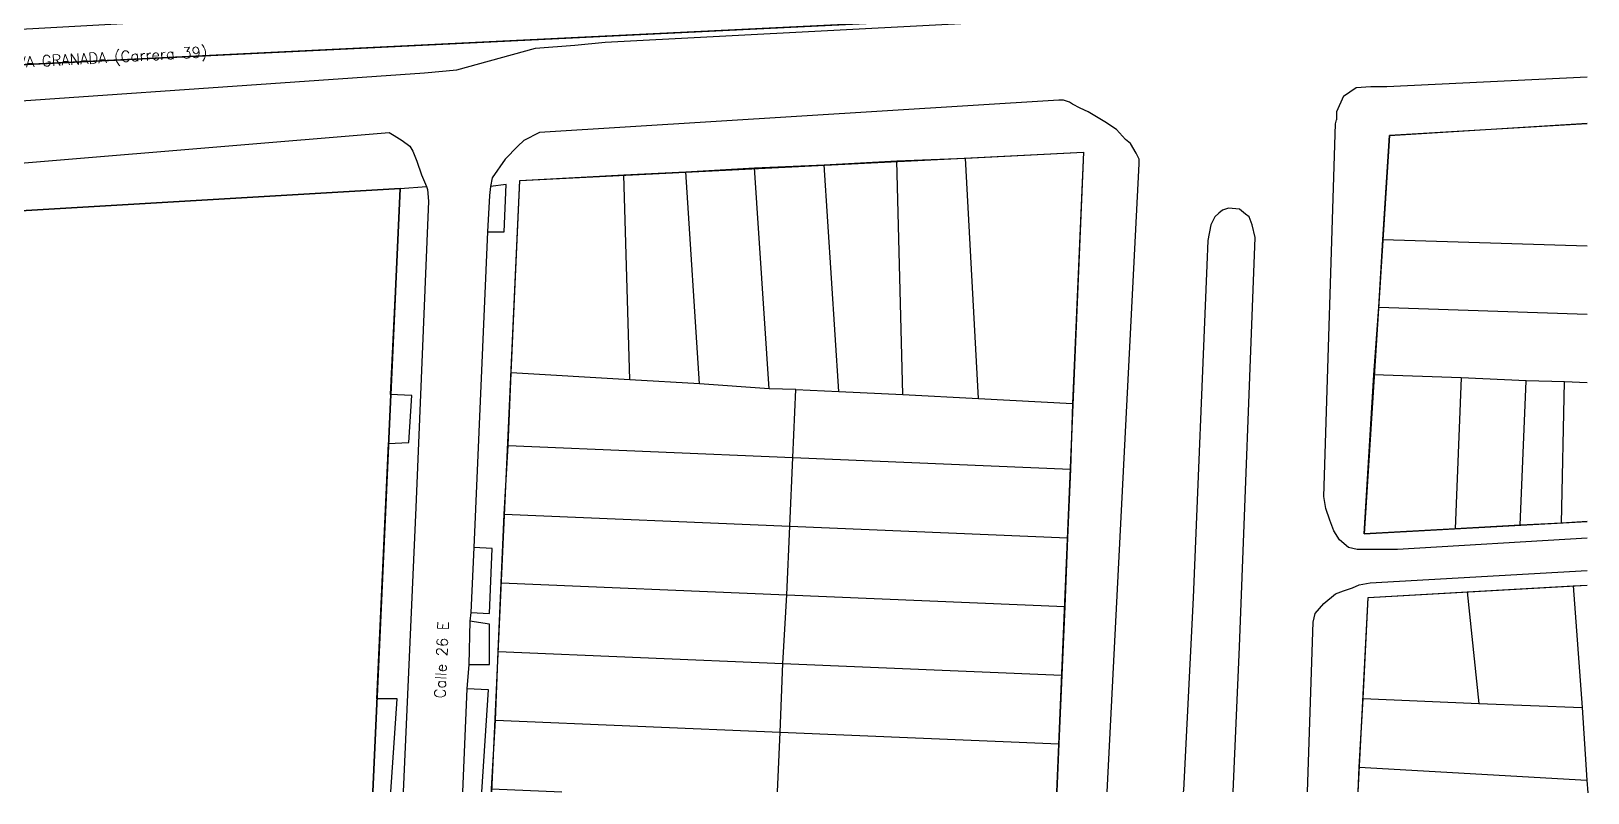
# Model space of a CAD drawing. Header units: millimetres. Extents: x -76.52126 to -76.51707, y 3.41842 to 3.42185.
# Drawn here: x -76.518501 to -76.517074, y 3.418767 to 3.419466 of the extents above; entities that cross this region are included whole.
import ezdxf

# ---------------------------------------------------------------- set-up
doc = ezdxf.new("R2010")
doc.units = ezdxf.units.MM
for name, color, linetype in [('CARTOGRAFIA', 252, 'Continuous'), ('COBERTURA EMPALME', 2, 'Continuous'), ('TEXCALLES', 7, 'Continuous')]:
    doc.layers.add(name, color=color, linetype=linetype)
doc.styles.add('ROMANS', font='romans.shx', dxfattribs={"height": 1.6})

msp = doc.modelspace()

# ---------------------------------------------------------------- linework, layer by layer
at = {"layer": 'CARTOGRAFIA'}
for points in [[(-76.5186517, 3.4193923), (-76.5181405, 3.4194278), (-76.5181108, 3.4194305), (-76.5180811, 3.4194386), (-76.5180388, 3.4194503), (-76.5180028, 3.419453), (-76.5179749, 3.4194557), (-76.5175672, 3.4194773), (-76.5175609, 3.4194782), (-76.517551, 3.4194836), (-76.5175447, 3.419489), (-76.5175438, 3.4194935), (-76.5175438, 3.419498), (-76.5175465, 3.4195034), (-76.5175492, 3.419507), (-76.5175528, 3.4195097), (-76.5175573, 3.4195115), (-76.5175636, 3.4195142), (-76.5175762, 3.419516), (-76.5177625, 3.4195061), (-76.5181081, 3.4194899), (-76.5185608, 3.4194647), (-76.5186517, 3.4194611)], [(-76.517298, 3.4194062), (-76.5172863, 3.4194143), (-76.5172728, 3.4194152), (-76.5172584, 3.4194152), (-76.5170747, 3.4194239)], [(-76.5175148, 3.4187682), (-76.5174853, 3.4193441), (-76.5174853, 3.4193486), (-76.517488, 3.419354), (-76.5174934, 3.419363), (-76.5174979, 3.4193666), (-76.517506, 3.4193756), (-76.5175168, 3.4193828), (-76.5175321, 3.4193918), (-76.5175393, 3.4193954), (-76.5175465, 3.419399), (-76.5175492, 3.4194008), (-76.5175546, 3.4194026), (-76.5175591, 3.4194026), (-76.5180352, 3.4193729), (-76.5180496, 3.4193657), (-76.518055, 3.4193603), (-76.5180667, 3.4193486), (-76.5180784, 3.4193315), (-76.5180802, 3.4193234)], [(-76.517298, 3.4194062), (-76.5173043, 3.4193918), (-76.5173043, 3.4193846)], [(-76.5186517, 3.4193343), (-76.51864, 3.4193342), (-76.5181729, 3.4193729), (-76.5181684, 3.4193702), (-76.5181612, 3.4193657), (-76.518154, 3.4193603), (-76.5181513, 3.4193558), (-76.5181477, 3.4193468), (-76.5181432, 3.4193342), (-76.5181387, 3.4193234)], [(-76.5172485, 3.4189904), (-76.5172854, 3.4189904), (-76.5172935, 3.4189922), (-76.5173016, 3.4189994), (-76.517307, 3.4190075), (-76.5173106, 3.4190174), (-76.5173142, 3.4190282), (-76.517316, 3.419039), (-76.5173052, 3.419381), (-76.5173043, 3.4193846)], [(-76.5170747, 3.419381), (-76.5172557, 3.4193703), (-76.5172791, 3.4190049), (-76.5170747, 3.4190162)], [(-76.517262, 3.4192749), (-76.5172557, 3.4193703), (-76.5170747, 3.4193814)], [(-76.5180788, 3.4187682), (-76.5180531, 3.4193289), (-76.5175365, 3.4193549), (-76.5175611, 3.4187682)], [(-76.517838, 3.4193405), (-76.5177741, 3.4193433)], [(-76.5177741, 3.4193433), (-76.5177075, 3.4193469)], [(-76.5177606, 3.4191354), (-76.5177741, 3.4193433)], [(-76.5177075, 3.4193469), (-76.5176445, 3.4193495)], [(-76.5177021, 3.4191327), (-76.5177075, 3.4193469)], [(-76.5176445, 3.4193495), (-76.5175365, 3.4193549), (-76.5175465, 3.4191245)], [(-76.5176328, 3.419129), (-76.5176445, 3.4193495)], [(-76.5180612, 3.4191524), (-76.5180531, 3.4193289), (-76.5179577, 3.4193343)], [(-76.5179577, 3.4193343), (-76.517901, 3.4193369)], [(-76.5179523, 3.4191462), (-76.5179577, 3.4193343)], [(-76.517901, 3.4193369), (-76.517838, 3.4193405)], [(-76.5178885, 3.4191425), (-76.517901, 3.4193369)], [(-76.5178245, 3.419138), (-76.517838, 3.4193405)], [(-76.5186516, 3.4192929), (-76.518163, 3.4193217), (-76.5181881, 3.4187682)], [(-76.5181881, 3.4187682), (-76.518163, 3.4193217), (-76.5186516, 3.4192929)], [(-76.518163, 3.4193216), (-76.518172, 3.4191326)], [(-76.518163, 3.4193216), (-76.5181387, 3.4193234)], [(-76.5181387, 3.4193234), (-76.5181378, 3.4193207), (-76.5181369, 3.4193099), (-76.5181486, 3.4190291)], [(-76.5180829, 3.419282), (-76.5180676, 3.419282), (-76.5180658, 3.4193252), (-76.5180802, 3.4193234)], [(-76.5180802, 3.4193234), (-76.5180811, 3.4193153), (-76.5180829, 3.419282)], [(-76.5173991, 3.4187682), (-76.5173935, 3.4189013), (-76.517379, 3.4192766), (-76.5173817, 3.4192883), (-76.5173844, 3.4192955), (-76.517388, 3.4192982), (-76.5173935, 3.4193027), (-76.5174034, 3.4193036), (-76.5174088, 3.4193018), (-76.5174124, 3.4192991), (-76.517416, 3.4192955), (-76.5174196, 3.4192883), (-76.5174223, 3.4192739), (-76.5174232, 3.4192514), (-76.5174358, 3.4189463), (-76.5174448, 3.4187699), (-76.5174449, 3.4187682)], [(-76.5180829, 3.419282), (-76.5180955, 3.4189922)], [(-76.5172656, 3.4192128), (-76.517262, 3.4192749)], [(-76.517262, 3.4192749), (-76.5170747, 3.419269)], [(-76.5172701, 3.4191507), (-76.5172656, 3.4192128)], [(-76.5172656, 3.4192128), (-76.5170747, 3.4192062)], [(-76.518064, 3.4190859), (-76.5180612, 3.4191524)], [(-76.5179523, 3.4191462), (-76.5180612, 3.4191524)], [(-76.5178885, 3.4191425), (-76.5179523, 3.4191462)], [(-76.5178245, 3.419138), (-76.5178885, 3.4191425)], [(-76.5172791, 3.4190049), (-76.5172701, 3.4191507)], [(-76.51719, 3.4191479), (-76.5172701, 3.4191507)], [(-76.51719, 3.4191479), (-76.5171955, 3.4190094)], [(-76.5171306, 3.4191453), (-76.51719, 3.4191479)], [(-76.517136, 3.4190129), (-76.5171306, 3.4191453)], [(-76.5170955, 3.4191444), (-76.5171306, 3.4191453)], [(-76.5170982, 3.4190148), (-76.5170955, 3.4191444)], [(-76.5170747, 3.4191435), (-76.5170955, 3.4191444)], [(-76.5181738, 3.4190876), (-76.5181549, 3.4190885), (-76.5181522, 3.4191317), (-76.518172, 3.4191326)], [(-76.5178002, 3.4191372), (-76.5178245, 3.419138)], [(-76.517803, 3.419075), (-76.5178002, 3.4191372)], [(-76.5178002, 3.4191372), (-76.5177606, 3.4191354)], [(-76.5177606, 3.4191354), (-76.5177021, 3.4191327)], [(-76.5177021, 3.4191327), (-76.5176328, 3.419129)], [(-76.5176328, 3.419129), (-76.5175465, 3.4191245)], [(-76.5175465, 3.4191245), (-76.5175482, 3.4190643)], [(-76.5181738, 3.4190876), (-76.5181846, 3.4188536)], [(-76.5180675, 3.4190229), (-76.518064, 3.4190859)], [(-76.518064, 3.4190859), (-76.517803, 3.419075)], [(-76.5178056, 3.419012), (-76.517803, 3.419075)], [(-76.517803, 3.419075), (-76.5175482, 3.4190643)], [(-76.5175482, 3.4190643), (-76.517551, 3.4190013)], [(-76.5181486, 3.4190291), (-76.5181603, 3.4187682)], [(-76.5180702, 3.4189599), (-76.5180675, 3.4190229)], [(-76.5180675, 3.4190229), (-76.5178056, 3.419012)], [(-76.5170982, 3.4190148), (-76.517136, 3.4190129)], [(-76.5170747, 3.4190163), (-76.5170982, 3.4190148)], [(-76.5178083, 3.418949), (-76.5178056, 3.419012)], [(-76.5178056, 3.419012), (-76.517551, 3.4190013)], [(-76.517551, 3.4190013), (-76.5175536, 3.4189383)], [(-76.5171955, 3.4190094), (-76.5172791, 3.4190049)], [(-76.5170747, 3.419001), (-76.5172485, 3.4189904)], [(-76.517136, 3.4190129), (-76.5171955, 3.4190094)], [(-76.5180982, 3.4189328), (-76.5180811, 3.4189319), (-76.5180784, 3.4189913), (-76.5180955, 3.4189922)], [(-76.5180955, 3.4189922), (-76.5180982, 3.4189328)], [(-76.5173309, 3.4187682), (-76.5173259, 3.4189238), (-76.5173241, 3.4189319), (-76.517316, 3.4189409), (-76.5173052, 3.4189499), (-76.517298, 3.4189526), (-76.5172899, 3.4189553), (-76.5172836, 3.418958), (-76.5172737, 3.4189598), (-76.5170747, 3.4189713)], [(-76.518073, 3.4188969), (-76.5180702, 3.4189599)], [(-76.5180702, 3.4189599), (-76.5178083, 3.418949)], [(-76.5172845, 3.4187682), (-76.5172755, 3.4189464), (-76.5170747, 3.4189579)], [(-76.5171846, 3.4189518), (-76.5170875, 3.4189572)], [(-76.5170875, 3.4189572), (-76.5170747, 3.4189579)], [(-76.5170875, 3.4189572), (-76.5170793, 3.4188455)], [(-76.517812, 3.418886), (-76.5178083, 3.418949)], [(-76.5178083, 3.418949), (-76.5175536, 3.4189383)], [(-76.51728, 3.4188537), (-76.5172755, 3.4189464), (-76.5171846, 3.4189518)], [(-76.5171846, 3.4189518), (-76.5171738, 3.4188492)], [(-76.5180982, 3.4189328), (-76.5180991, 3.4189247)], [(-76.5175536, 3.4189383), (-76.5175563, 3.4188753)], [(-76.5181, 3.4188851), (-76.5180811, 3.4188851), (-76.5180811, 3.418922), (-76.5180991, 3.4189247)], [(-76.5180991, 3.4189247), (-76.5181, 3.4188851)], [(-76.5180756, 3.4188339), (-76.518073, 3.4188969)], [(-76.518073, 3.4188969), (-76.517812, 3.418886)], [(-76.5178146, 3.418823), (-76.517812, 3.418886)], [(-76.517812, 3.418886), (-76.5175563, 3.4188753)], [(-76.5181, 3.4188851), (-76.5181018, 3.4188626)], [(-76.5175563, 3.4188753), (-76.517559, 3.4188123)], [(-76.5181018, 3.4188626), (-76.5181058, 3.4187682)], [(-76.518088, 3.4187682), (-76.518082, 3.4188617), (-76.5181018, 3.4188626)], [(-76.5181716, 3.4187682), (-76.5181657, 3.4188536), (-76.5181846, 3.4188536)], [(-76.5172836, 3.4187907), (-76.51728, 3.4188537)], [(-76.51728, 3.4188537), (-76.5171738, 3.4188492)], [(-76.5171738, 3.4188492), (-76.5170793, 3.4188455)], [(-76.5170793, 3.4188455), (-76.5170748, 3.4187789)], [(-76.5180792, 3.4187709), (-76.5180756, 3.4188339)], [(-76.5180756, 3.4188339), (-76.5178146, 3.418823)], [(-76.517817, 3.4187682), (-76.5178146, 3.418823)], [(-76.5178146, 3.418823), (-76.517559, 3.4188123)], [(-76.517559, 3.4188123), (-76.5175609, 3.4187682)], [(-76.5172846, 3.4187682), (-76.5172836, 3.4187907)], [(-76.5172836, 3.4187907), (-76.5170748, 3.4187789)], [(-76.5170748, 3.4187789), (-76.517074, 3.4187673)], [(-76.5180793, 3.4187682), (-76.5180792, 3.4187709)], [(-76.5180792, 3.4187709), (-76.5180147, 3.4187682)]]:
    msp.add_lwpolyline(points, dxfattribs=at)
at = {"layer": 'COBERTURA EMPALME', "const_width": 0.0000013}
msp.add_lwpolyline([(-76.5210162, 3.4193127), (-76.5174347, 3.4194877), (-76.5173712, 3.4203327), (-76.5188036, 3.4204416)], dxfattribs=at)

# ---------------------------------------------------------------- texts
at = {"layer": 'TEXCALLES', "style": 'ROMANS'}
for s, rotation, p in [('AVENIDA NUEVA GRANADA (Carrera 39)', 3.1908, (-76.5186004, 3.4194275)), ('Calle 26 E', 87.4279, (-76.5181216, 3.4188537))]:
    msp.add_text(s, height=0.00001, rotation=rotation, dxfattribs=at).set_placement(p)

doc.saveas('drawing.dxf')
